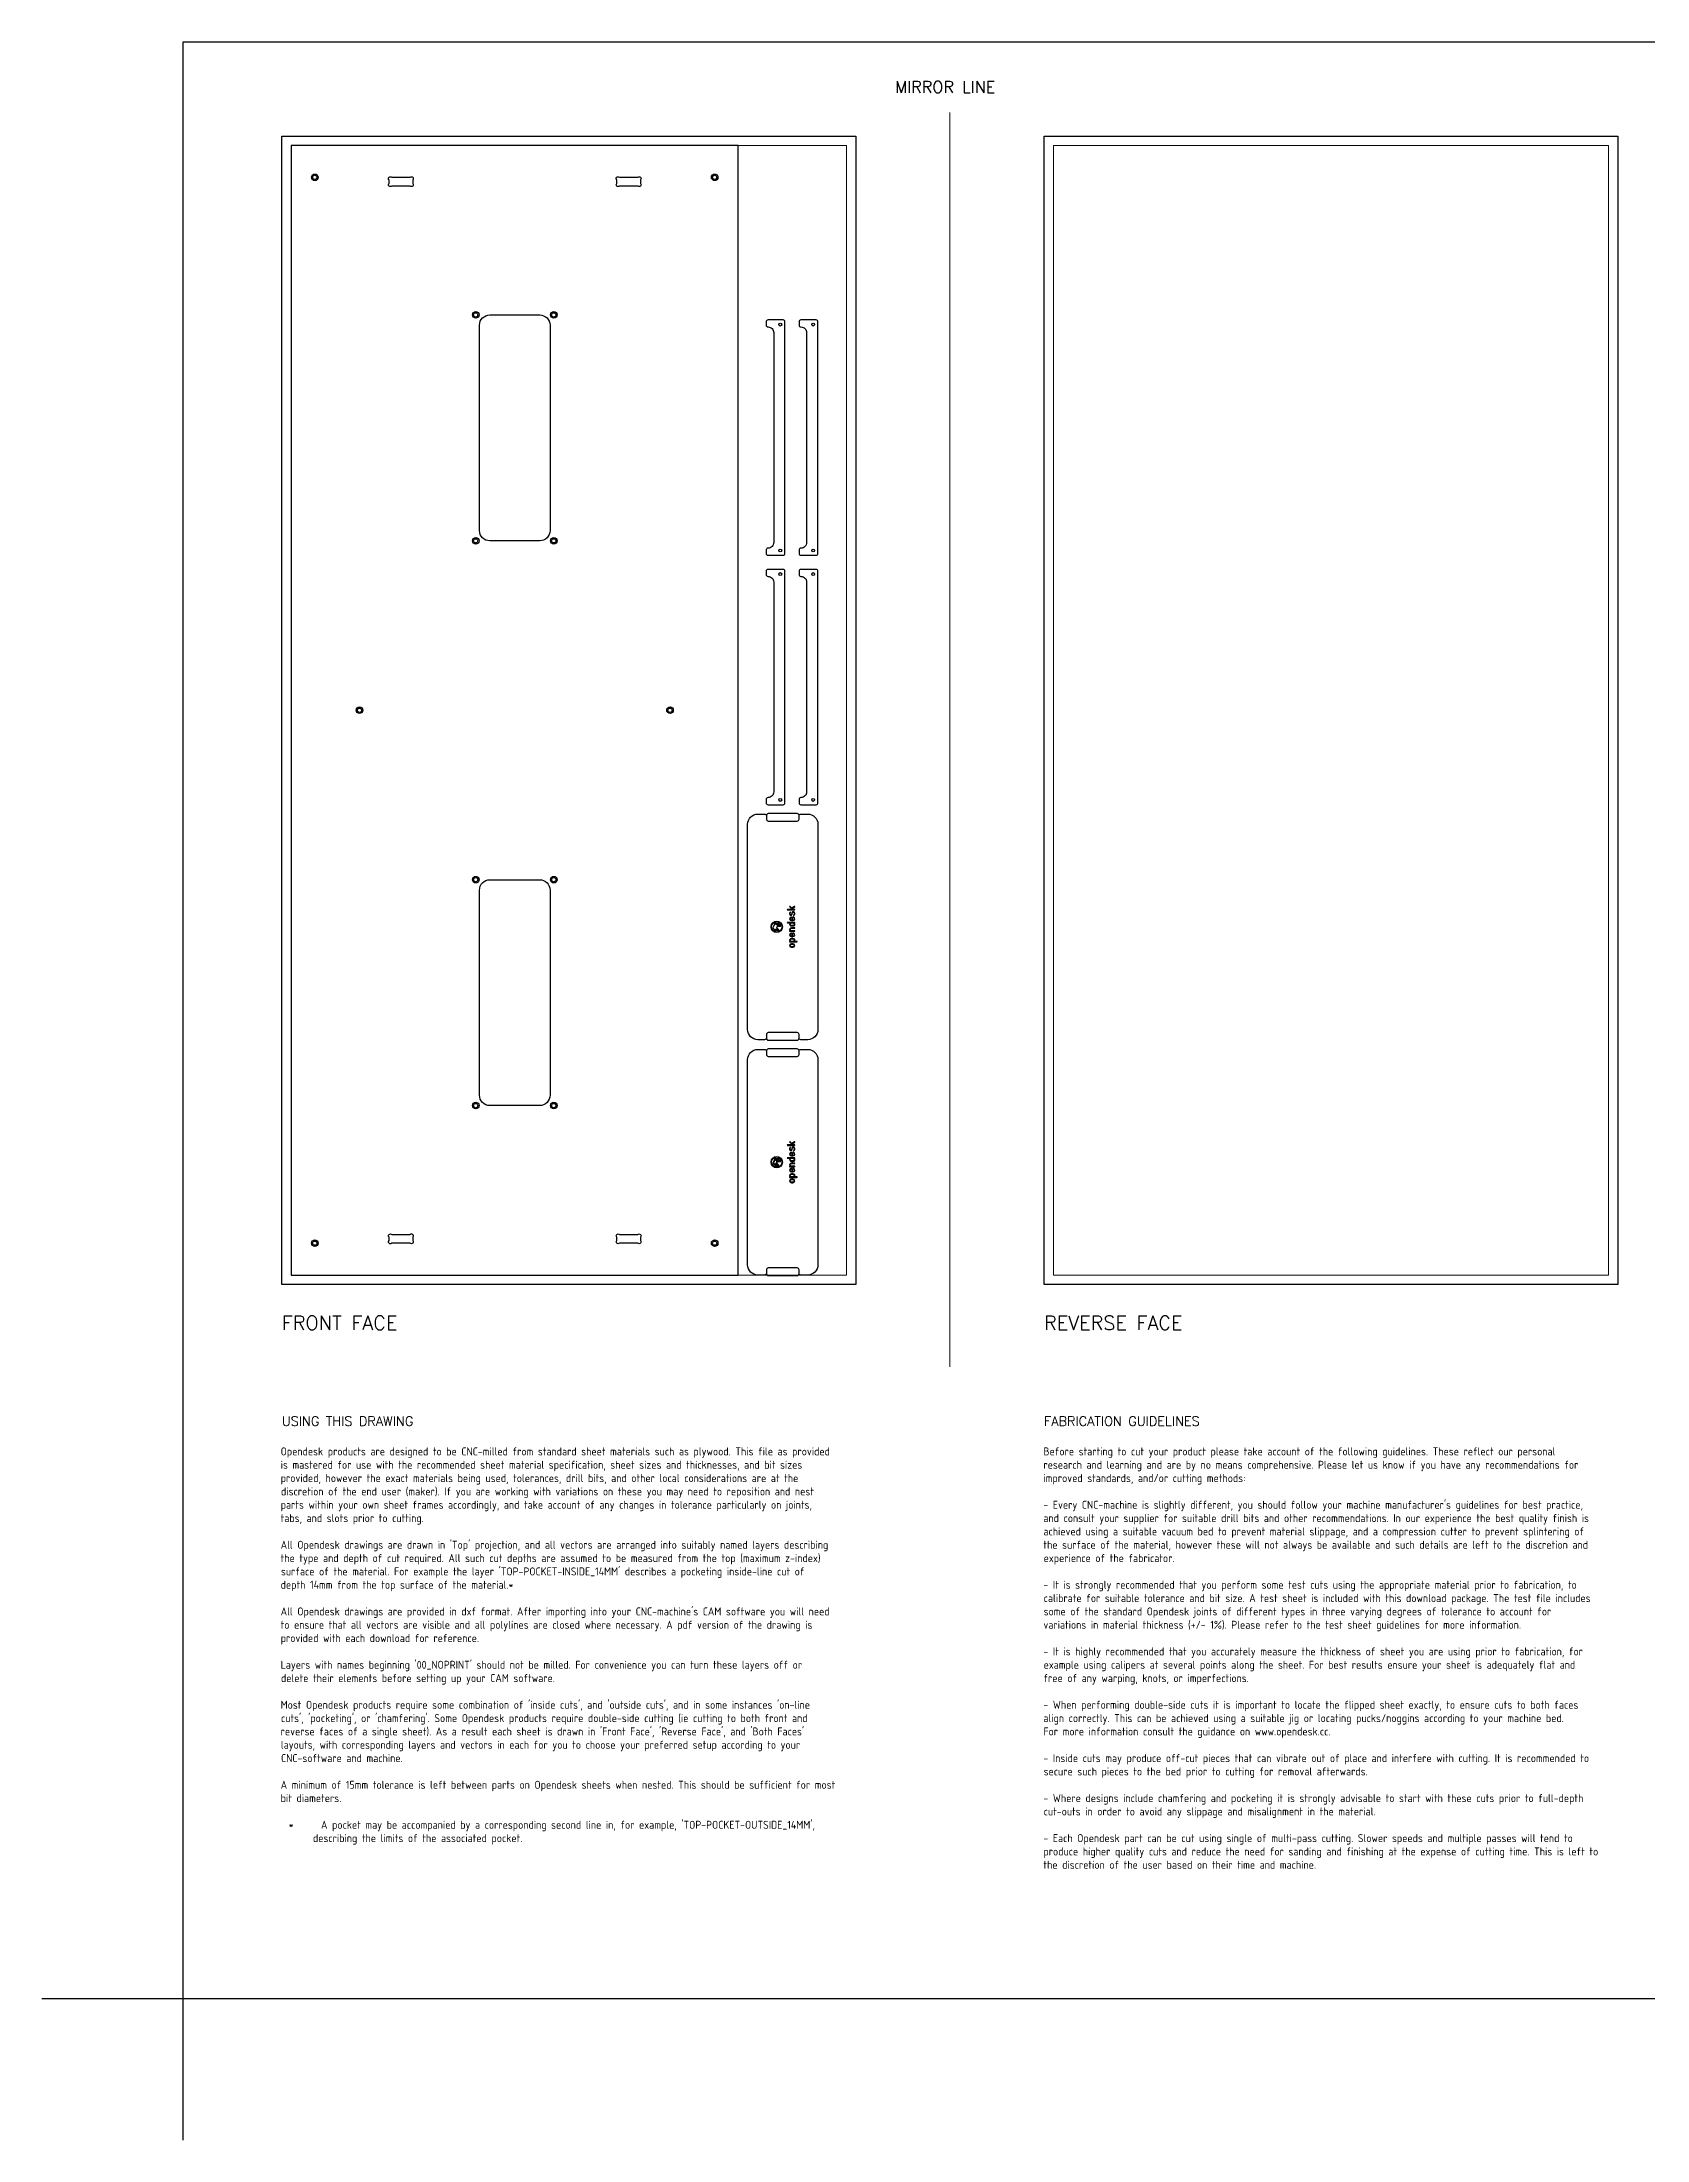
# Model space of a CAD drawing. Header units: millimetres. Extents: x -300 to 5880, y -300 to 4158.
# Drawn here: x -300 to 3112, y -300 to 4158 of the extents above; entities that cross this region are included whole.
import ezdxf
from ezdxf.enums import TextEntityAlignment as Align

# ---------------------------------------------------------------- set-up
doc = ezdxf.new("R2010")
doc.units = ezdxf.units.MM
doc.layers.add('00-NOPRINT_TEXT', color=7, linetype='Continuous', lineweight=25)
doc.layers.add('00_NOPRINT_TOLERANCE', color=7, linetype='Continuous', lineweight=5)
for name, color, linetype, lineweight, true_color in [('BOARD_$TH-NOMINAL', 3, 'Continuous', 30, 0x00ff00), ('TOP-CUT-INSIDE_18.000MM', 1, 'Continuous', 25, 0xff1c00), ('TOP-CUT-OUTSIDE_18.000MM', 220, 'Continuous', 25, 0xff00d1), ('TOP-HOLE-6.000MM-DIAM_18.000MM', 3, 'Continuous', 25, 0x00ff0c), ('TOP-HOLE-9.000MM-DIAM_14.000MM', 220, 'Continuous', 25, 0xff00c7), ('TOP-POCKET-INSIDE_12.000MM', 140, 'Continuous', 25, 0x00b1ff), ('TOP-POCKET-INSIDE_2.000MM', 110, 'Continuous', 25, 0x00ff94)]:
    doc.layers.add(name, color=color, linetype=linetype, lineweight=lineweight, true_color=true_color)
doc.layers.add('TOP-CHAMFER-ONLINE_14MM', color=66, linetype='Continuous', true_color=0x518017)
doc.layers.add('TOP-POCKET-INSIDE_01MM', color=3, linetype='Continuous', true_color=0x0eff00)
doc.styles.add('OD-ISOCP-17_240', font='isocp.shx')
doc.styles.add('OD-ISOCP-17_241', font='isocp.shx')
doc.styles.add('OD-ISOCP-17_242', font='isocp.shx')
doc.styles.add('OD-ISOCP-17_243', font='isocp.shx')
doc.styles.add('OD-ISOCP-17_244', font='isocp.shx')
doc.styles.add('OD-ISOCP-17_245', font='isocp.shx')
doc.styles.add('OD-ISOCP-17_246', font='isocp.shx')
doc.styles.add('OD-ISOCP-17_247', font='isocp.shx')
doc.styles.add('OD-ISOCP-17_248', font='isocp.shx')
doc.styles.add('OD-ISOCP-17_249', font='isocp.shx')
doc.styles.add('OD-ISOCP-17_250', font='isocp.shx')
doc.styles.add('OD-ISOCP-17_251', font='isocp.shx')
doc.styles.add('OD-ISOCP-17_252', font='isocp.shx')
doc.styles.add('OD-ISOCP-17_253', font='isocp.shx')
doc.styles.add('OD-ISOCP-17_254', font='isocp.shx')
doc.styles.add('OD-ISOCP-17_255', font='isocp.shx')
doc.styles.add('OD-ISOCP-17_256', font='isocp.shx')
doc.styles.add('OD-ISOCP-17_257', font='isocp.shx')
doc.styles.add('OD-ISOCP-17_258', font='isocp.shx')
doc.styles.add('OD-ISOCP-17_259', font='isocp.shx')
doc.styles.add('OD-ISOCP-17_260', font='isocp.shx')
doc.styles.add('OD-ISOCP-17_261', font='isocp.shx')
doc.styles.add('OD-ISOCP-17_262', font='isocp.shx')
doc.styles.add('OD-ISOCP-17_263', font='isocp.shx')
doc.styles.add('OD-ISOCP-17_264', font='isocp.shx')
doc.styles.add('OD-ISOCP-17_265', font='isocp.shx')
doc.styles.add('OD-ISOCP-17_266', font='isocp.shx')
doc.styles.add('OD-ISOCP-17_267', font='isocp.shx')
doc.styles.add('OD-ISOCP-17_268', font='isocp.shx')
doc.styles.add('OD-ISOCP-17_269', font='isocp.shx')
doc.styles.add('OD-ISOCP-17_270', font='isocp.shx')
doc.styles.add('OD-ISOCP-17_271', font='isocp.shx')
doc.styles.add('OD-ISOCP-17_272', font='isocp.shx')
doc.styles.add('OD-ISOCP-17_273', font='isocp.shx')
doc.styles.add('OD-ISOCP-17_274', font='isocp.shx')
doc.styles.add('OD-ISOCP-17_275', font='isocp.shx')
doc.styles.add('OD-ISOCP-17_276', font='isocp.shx')
doc.styles.add('OD-ISOCP-17_277', font='isocp.shx')
doc.styles.add('OD-ISOCP-17_278', font='isocp.shx')
doc.styles.add('OD-ISOCP-17_279', font='isocp.shx')
doc.styles.add('OD-ISOCP-17_280', font='isocp.shx')
doc.styles.add('OD-ISOCP-17_281', font='isocp.shx')
doc.styles.add('OD-ISOCP-17_282', font='isocp.shx')
doc.styles.add('OD-ISOCP-17_283', font='isocp.shx')
doc.styles.add('OD-ISOCP-17_284', font='isocp.shx')
doc.styles.add('OD-ISOCP-17_285', font='isocp.shx')
doc.styles.add('OD-ISOCP-17_286', font='isocp.shx')
doc.styles.add('OD-ISOCP-17_287', font='isocp.shx')
doc.styles.add('OD-ISOCP-17_288', font='isocp.shx')
doc.styles.add('OD-SIMPLEX-20_87', font='simplex.shx')
doc.styles.add('OD-SIMPLEX-20_88', font='simplex.shx')
doc.styles.add('OD-SIMPLEX-25_89', font='simplex.shx')
doc.styles.add('OD-SIMPLEX-30_88', font='simplex.shx')
doc.styles.add('OD-SIMPLEX-30_89', font='simplex.shx')

# ---------------------------------------------------------------- blocks, each defined once
blk = doc.blocks.new('Borders Opendesk_7')
at = {"layer": '00-NOPRINT_TEXT'}
for p, q in [((0, 4158), (5880, 4158)), ((0, 0), (0, 4158)), ((0, 0), (-300, 0)), ((0, -300), (0, 0)), ((5880, 0), (0, 0))]:
    blk.add_line(p, q, dxfattribs=at)
at = {"layer": '00_NOPRINT_TOLERANCE', "ltscale": 0.379043}
blk.add_line((1630, 1343.2), (1630, 4008), dxfattribs=at)
at = {"layer": '00_NOPRINT_TOLERANCE', "ltscale": 0.379202}
for p, q in [((210, 3958), (1430, 3958)), ((210, 1518), (210, 3958)), ((1430, 3958), (1430, 1518)), ((1830, 3958), (3050, 3958)), ((1830, 1518), (1830, 3958)), ((3050, 3958), (3050, 1518)), ((1430, 1518), (210, 1518)), ((3050, 1518), (1830, 1518))]:
    blk.add_line(p, q, dxfattribs=at)
at = {"layer": '00_NOPRINT_TOLERANCE', "ltscale": 0.380876}
for p, q in [((230, 3938), (1410, 3938)), ((1850, 3938), (3030, 3938)), ((1410, 1538), (230, 1538)), ((3030, 1538), (1850, 1538))]:
    blk.add_line(p, q, dxfattribs=at)
at = {"layer": '00_NOPRINT_TOLERANCE', "ltscale": 0.380023}
for p, q in [((230, 1538), (230, 3938)), ((1410, 3938), (1410, 1538)), ((1850, 1538), (1850, 3938)), ((3030, 3938), (3030, 1538))]:
    blk.add_line(p, q, dxfattribs=at)
at = {"layer": 'BOARD_$TH-NOMINAL'}
for p, q in [((210, 3958), (1430, 3958)), ((210, 1518), (210, 3958)), ((1430, 3958), (1430, 1518)), ((1830, 3958), (3050, 3958)), ((1830, 1518), (1830, 3958)), ((3050, 3958), (3050, 1518)), ((1430, 1518), (210, 1518)), ((3050, 1518), (1830, 1518))]:
    blk.add_line(p, q, dxfattribs=at)
at = {"layer": '00-NOPRINT_TEXT', "style": 'OD-SIMPLEX-25_89'}
blk.add_text('MIRROR LINE', height=25, dxfattribs=at).set_placement((1513.3, 4049.9))
at = {"layer": '00-NOPRINT_TEXT', "color": 7}
for s, height, style, p in [('FRONT FACE', 30, 'OD-SIMPLEX-30_89', (210, 1451.3)), ('REVERSE FACE', 30, 'OD-SIMPLEX-30_88', (1830, 1451.3)), ('USING THIS DRAWING', 20, 'OD-SIMPLEX-20_88', (210, 1237.4)), ('FABRICATION GUIDELINES', 20, 'OD-SIMPLEX-20_87', (1830, 1237.4))]:
    blk.add_text(s, height=height, dxfattribs=dict(at, style=style)).set_placement(p, align=Align.TOP_LEFT)
for s, style, p in [('Opendesk products are designed to be CNC-milled from standard sheet materials such as plywood. This file as provided', 'OD-ISOCP-17_265', (207.4, 1154.7)), ('Before starting to cut your product please take account of the following guidelines. These reflect our personal', 'OD-ISOCP-17_240', (1828.7, 1154.7)), ('is mastered for use with the recommended sheet material specification, sheet sizes and thicknesses, and bit sizes', 'OD-ISOCP-17_266', (207.4, 1126.3)), ('provided, however the exact materials being used, tolerances, drill bits, and other local considerations are at the', 'OD-ISOCP-17_267', (207.4, 1098)), ('research and learning and are by no means comprehensive. Please let us know if you have any recommendations for', 'OD-ISOCP-17_241', (1828.7, 1126.3)), ('improved standards, and/or cutting methods:', 'OD-ISOCP-17_242', (1828.7, 1098)), ('discretion of the end user (maker). If you are working with variations on these you may need to reposition and nest', 'OD-ISOCP-17_268', (208.1, 1069.7)), ('tabs, and slots prior to cutting.', 'OD-ISOCP-17_270', (207.4, 1013)), ('parts within your own sheet frames accordingly, and take account of any changes in tolerance particularly on joints,', 'OD-ISOCP-17_269', (207.4, 1041.3)), ("- Every CNC-machine is slightly different, you should follow your machine manufacturer's guidelines for best practice,", 'OD-ISOCP-17_243', (1828.7, 1041.3)), ('and consult your supplier for suitable drill bits and other recommendations. In our experience the best quality finish is', 'OD-ISOCP-17_244', (1828.7, 1013)), ('achieved using a suitable vacuum bed to prevent material slippage, and a compression cutter to prevent splintering of', 'OD-ISOCP-17_245', (1828.7, 984.7)), ('the type and depth of cut required. All such cut depths are assumed to be measured from the top (maximum z-index)', 'OD-ISOCP-17_272', (207.4, 928)), ("All Opendesk drawings are drawn in 'Top' projection, and all vectors are arranged into suitably named layers describing", 'OD-ISOCP-17_271', (207.4, 956.3)), ('the surface of the material, however these will not always be available and such details are left to the discretion and', 'OD-ISOCP-17_246', (1828.7, 956.3)), ('experience of the fabricator.', 'OD-ISOCP-17_247', (1829.2, 928)), ("surface of the material. For example the layer 'TOP-POCKET-INSIDE_14MM' describes a pocketing inside-line cut of", 'OD-ISOCP-17_273', (208, 899.7)), ('depth 14mm from the top surface of the material.*', 'OD-ISOCP-17_274', (207.4, 871.3)), ('- It is strongly recommended that you perform some test cuts using the appropriate material prior to fabrication, to', 'OD-ISOCP-17_248', (1828.7, 871.3)), ('calibrate for suitable tolerance and bit size. A test sheet is included with this download package. The test file includes', 'OD-ISOCP-17_249', (1829.3, 843)), ('to ensure that all vectors are visible and all polylines are closed where necessary. A pdf version of the drawing is', 'OD-ISOCP-17_276', (207.4, 786.3)), ("All Opendesk drawings are provided in dxf format. After importing into your CNC-machine's CAM software you will need", 'OD-ISOCP-17_275', (207.4, 814.7)), ('variations in material thickness (+/- 1%). Please refer to the test sheet guidelines for more information.', 'OD-ISOCP-17_251', (1828.7, 786.3)), ('some of the standard Opendesk joints of different types in three varying degrees of tolerance to account for', 'OD-ISOCP-17_250', (1829.2, 814.7)), ('provided with each download for reference.', 'OD-ISOCP-17_277', (207.4, 758)), ("Layers with names beginning '00_NOPRINT' should not be milled. For convenience you can turn these layers off or", 'OD-ISOCP-17_278', (207.4, 701.3)), ('- It is highly recommended that you accurately measure the thickness of sheet you are using prior to fabrication, for', 'OD-ISOCP-17_252', (1828.7, 729.7)), ('example using calipers at several points along the sheet. For best results ensure your sheet is adequately flat and', 'OD-ISOCP-17_253', (1829.2, 701.3)), ('delete their elements before setting up your CAM software.', 'OD-ISOCP-17_279', (208.1, 673)), ('free of any warping, knots, or imperfections.', 'OD-ISOCP-17_254', (1828.7, 673)), ("Most Opendesk products require some combination of 'inside cuts', and 'outside cuts', and in some instances 'on-line", 'OD-ISOCP-17_280', (207.4, 616.3)), ('- When performing double-side cuts it is important to locate the flipped sheet exactly, to ensure cuts to both faces', 'OD-ISOCP-17_255', (1828.7, 616.3)), ("reverse faces of a single sheet). As a result each sheet is drawn in 'Front Face', 'Reverse Face', and 'Both Faces'", 'OD-ISOCP-17_282', (207.4, 559.7)), ("cuts', 'pocketing', or 'chamfering'. Some Opendesk products require double-side cutting (ie cutting to both front and", 'OD-ISOCP-17_281', (208.1, 588)), ('align correctly. This can be achieved using a suitable jig or locating pucks/noggins according to your machine bed.', 'OD-ISOCP-17_256', (1828.7, 588)), ('layouts, with corresponding layers and vectors in each for you to choose your preferred setup according to your', 'OD-ISOCP-17_283', (207.8, 531.3)), ('For more information consult the guidance on www.opendesk.cc.', 'OD-ISOCP-17_257', (1828.7, 559.7)), ('CNC-software and machine.', 'OD-ISOCP-17_284', (208.2, 503)), ('- Inside cuts may produce off-cut pieces that can vibrate out of place and interfere with cutting. It is recommended to', 'OD-ISOCP-17_258', (1828.7, 503)), ('secure such pieces to the bed prior to cutting for removal afterwards.', 'OD-ISOCP-17_259', (1829.2, 474.7)), ('A minimum of 15mm tolerance is left between parts on Opendesk sheets when nested. This should be sufficient for most', 'OD-ISOCP-17_285', (207.4, 446.3)), ('bit diameters.', 'OD-ISOCP-17_286', (207.4, 418)), ('- Where designs include chamfering and pocketing it is strongly advisable to start with these cuts prior to full-depth', 'OD-ISOCP-17_260', (1828.7, 418)), ('cut-outs in order to avoid any slippage and misalignment in the material.', 'OD-ISOCP-17_261', (1829.3, 389.7)), ("*      A pocket may be accompanied by a corresponding second line in, for example, 'TOP-POCKET-OUTSIDE_14MM',", 'OD-ISOCP-17_287', (224.4, 361.3)), ('describing the limits of the associated pocket.', 'OD-ISOCP-17_288', (276.1, 333)), ('- Each Opendesk part can be cut using single of multi-pass cutting. Slower speeds and multiple passes will tend to', 'OD-ISOCP-17_262', (1828.7, 333)), ('produce higher quality cuts and reduce the need for sanding and finishing at the expense of cutting time. This is left to', 'OD-ISOCP-17_263', (1828.7, 304.7)), ('the discretion of the user based on their time and machine.', 'OD-ISOCP-17_264', (1828.7, 276.3))]:
    blk.add_text(s, height=17, dxfattribs=dict(at, style=style)).set_placement(p)

msp = doc.modelspace()

# ---------------------------------------------------------------- linework, layer by layer
at = {"layer": 'TOP-CHAMFER-ONLINE_14MM'}
msp.add_lwpolyline([(230, 1538), (1180, 1538), (1180, 3938), (230, 3938)], close=True, dxfattribs=at)
for points in [[(1309.4, 2514.4, 0.414214), (1305.4, 2518.4), (1244, 2518.4, 0.414214), (1240, 2514.4), (1240, 2513.4), (1240, 2506.4, 0.414214), (1244, 2502.4), (1305.4, 2502.4, 0.414214), (1309.4, 2506.4), (1309.4, 2513.4)], [(1309.4, 2049, 0.414214), (1305.4, 2053), (1244, 2053, 0.414214), (1240, 2049), (1240, 2048), (1240, 2041, 0.414214), (1244, 2037), (1305.4, 2037, 0.414214), (1309.4, 2041), (1309.4, 2048)], [(1309.4, 2014.4, 0.414214), (1305.4, 2018.4), (1244, 2018.4, 0.414214), (1240, 2014.4), (1240, 2013.4), (1240, 2006.4, 0.414214), (1244, 2002.4), (1305.4, 2002.4, 0.414214), (1309.4, 2006.4), (1309.4, 2013.4)], [(1309.4, 1549, 0.414214), (1305.4, 1553), (1244, 1553, 0.414214), (1240, 1549), (1240, 1548), (1240, 1541, 0.414214), (1244, 1537), (1305.4, 1537, 0.414214), (1309.4, 1541), (1309.4, 1548)]]:
    msp.add_lwpolyline(points, format="xyb", close=True, dxfattribs=at)
at = {"layer": 'TOP-CUT-INSIDE_18.000MM'}
for points in [[(780, 3120, -0.414214), (758, 3098), (652, 3098, -0.414214), (630, 3120), (630, 3556, -0.414214), (652, 3578), (758, 3578, -0.414214), (780, 3556)], [(630, 1920), (630, 2356, -0.414214), (652, 2378), (758, 2378, -0.414214), (780, 2356), (780, 1920, -0.414214), (758, 1898), (652, 1898, -0.414214)]]:
    msp.add_lwpolyline(points, format="xyb", close=True, dxfattribs=at)
at = {"layer": 'TOP-CUT-OUTSIDE_18.000MM'}
msp.add_lwpolyline([(230, 1538), (1180, 1538), (1180, 3938), (230, 3938)], close=True, dxfattribs=at)
for points in [[(1239.4, 3071.4, 0.414214), (1243.4, 3067.4), (1275.4, 3067.4, 0.414214), (1279.4, 3071.4), (1279.4, 3563.4, 0.414214), (1275.4, 3567.4), (1243.4, 3567.4, 0.414214), (1239.4, 3563.4), (1239.4, 3556.4, 0.414214), (1243.4, 3552.4, -0.414214), (1255.4, 3540.4), (1255.4, 3094.4, -0.414214), (1243.4, 3082.4, 0.414214), (1239.4, 3078.4)], [(1309.4, 3071.4, 0.414214), (1313.4, 3067.4), (1345.4, 3067.4, 0.414214), (1349.4, 3071.4), (1349.4, 3563.4, 0.414214), (1345.4, 3567.4), (1313.4, 3567.4, 0.414214), (1309.4, 3563.4), (1309.4, 3556.4, 0.414214), (1313.4, 3552.4, -0.414214), (1325.4, 3540.4), (1325.4, 3094.4, -0.414214), (1313.4, 3082.4, 0.414214), (1309.4, 3078.4)], [(1239.4, 2541.4, 0.414214), (1243.4, 2537.4), (1275.4, 2537.4, 0.414214), (1279.4, 2541.4), (1279.4, 3033.4, 0.414214), (1275.4, 3037.4), (1243.4, 3037.4, 0.414214), (1239.4, 3033.4), (1239.4, 3026.4, 0.414214), (1243.4, 3022.4, -0.414214), (1255.4, 3010.4), (1255.4, 2564.4, -0.414214), (1243.4, 2552.4, 0.414214), (1239.4, 2548.4)], [(1309.4, 2541.4, 0.414214), (1313.4, 2537.4), (1345.4, 2537.4, 0.414214), (1349.4, 2541.4), (1349.4, 3033.4, 0.414214), (1345.4, 3037.4), (1313.4, 3037.4, 0.414214), (1309.4, 3033.4), (1309.4, 3026.4, 0.414214), (1313.4, 3022.4, -0.414214), (1325.4, 3010.4), (1325.4, 2564.4, -0.414214), (1313.4, 2552.4, 0.414214), (1309.4, 2548.4)], [(1240, 2049), (1240, 2042, -0.414214), (1236, 2038), (1221.7, 2038, -0.414214), (1200, 2059.7), (1200, 2495.7, -0.414214), (1221.7, 2517.4), (1236, 2517.4, -0.414214), (1240, 2513.4), (1240, 2506.4, 0.414214), (1244, 2502.4), (1305.4, 2502.4, 0.414214), (1309.4, 2506.4), (1309.4, 2513.4, -0.414214), (1313.4, 2517.4), (1327.7, 2517.4, -0.414214), (1349.4, 2495.7), (1349.4, 2059.7, -0.414214), (1327.7, 2038), (1313.4, 2038, -0.414214), (1309.4, 2042), (1309.4, 2049, 0.414214), (1305.4, 2053), (1244, 2053, 0.414214)], [(1240, 1549), (1240, 1542, -0.414214), (1236, 1538), (1221.7, 1538, -0.414214), (1200, 1559.7), (1200, 1995.7, -0.414214), (1221.7, 2017.4), (1236, 2017.4, -0.414214), (1240, 2013.4), (1240, 2006.4, 0.414214), (1244, 2002.4), (1305.4, 2002.4, 0.414214), (1309.4, 2006.4), (1309.4, 2013.4, -0.414214), (1313.4, 2017.4), (1327.7, 2017.4, -0.414214), (1349.4, 1995.7), (1349.4, 1559.7, -0.414214), (1327.7, 1538), (1313.4, 1538, -0.414214), (1309.4, 1542), (1309.4, 1549, 0.414214), (1305.4, 1553), (1244, 1553, 0.414214)]]:
    msp.add_lwpolyline(points, format="xyb", close=True, dxfattribs=at)
at = {"layer": 'TOP-HOLE-6.000MM-DIAM_18.000MM'}
for centre in [(1269.4, 3557.4), (1339.4, 3557.4), (1269.4, 3077.4), (1339.4, 3077.4), (1269.4, 3027.4), (1339.4, 3027.4), (1269.4, 2547.4), (1339.4, 2547.4)]:
    msp.add_circle(centre, 3, dxfattribs=at)
at = {"layer": 'TOP-HOLE-9.000MM-DIAM_14.000MM'}
for centre in [(280, 3870.4), (1130, 3870.4), (622, 3578), (788, 3578), (622, 3098), (788, 3098), (375, 2738), (1035, 2738), (622, 2378), (788, 2378), (622, 1898), (788, 1898), (280, 1605.6), (1130, 1605.6)]:
    msp.add_circle(centre, 4.5, dxfattribs=at)
at = {"layer": 'TOP-POCKET-INSIDE_01MM'}
for points in [[(1294.4, 2317), (1300, 2320.4, 1), (1299.5, 2321.2), (1293.6, 2317.7), (1290.2, 2321.2, 1), (1289.5, 2320.4), (1295.3, 2314.6), (1284.8, 2314.6, 1), (1284.8, 2313.6), (1299.7, 2313.6, 1), (1299.7, 2314.6), (1296.7, 2314.6)], [(1284.8, 2287.3, 1), (1284.8, 2286.3), (1290.5, 2286.3, 0.685082), (1293.1, 2279.6), (1296.4, 2279.6, 0.685082), (1299, 2286.3), (1299.7, 2286.3, 1), (1299.7, 2287.3)], [(1289.4, 2307.6, 0.064559), (1289.2, 2305.9, 0.071132), (1289.4, 2304.4, 0.090234), (1290, 2303.3, 0.159121), (1291.2, 2302.5, 0.074032), (1291.8, 2302.4, 0.087909), (1292.8, 2302.6, 0.072827), (1293.3, 2302.9, 0.026999), (1293.5, 2303, 0.07539), (1294, 2303.7, 0.04766), (1294.4, 2304.4, 0.024337), (1294.6, 2305.2, 0.005409), (1294.7, 2305.7), (1294.8, 2306.3, -0.01299), (1295, 2307.1, -0.049524), (1295.4, 2308, -0.156256), (1296.1, 2308.7, -0.067816), (1296.5, 2308.9, -0.049082), (1297, 2308.9, -0.165476), (1298.1, 2308.5, -0.046686), (1298.4, 2308.3, -0.040416), (1298.7, 2308, -0.053828), (1299, 2307.3, -0.026304), (1299.1, 2306.9, -0.061667), (1299.2, 2305.9, -0.057744), (1299.1, 2304.9, -0.20065), (1297.6, 2302.8, 1), (1298.1, 2301.9, 0.20065), (1300.1, 2304.6, 0.057744), (1300.2, 2305.9, 0.061667), (1300.1, 2307.2, 0.026304), (1299.9, 2307.7, 0.053828), (1299.5, 2308.5, 0.040416), (1299.2, 2308.9, 0.046686), (1298.8, 2309.3, 0.165476), (1297, 2309.9, 0.049082), (1296.3, 2309.8, 0.068873), (1295.6, 2309.6, 0.157364), (1294.5, 2308.4, 0.049524), (1294, 2307.3, 0.01299), (1293.9, 2306.5), (1293.7, 2305.9, -0.005409), (1293.6, 2305.5, -0.024337), (1293.4, 2304.7, -0.04766), (1293.2, 2304.2, -0.07539), (1292.8, 2303.8, -0.026999), (1292.7, 2303.7, -0.072827), (1292.4, 2303.5, -0.087909), (1291.8, 2303.4, -0.074032), (1291.5, 2303.4, -0.159121), (1290.8, 2303.9, -0.090234), (1290.4, 2304.7, -0.071132), (1290.2, 2305.9, -0.064559), (1290.4, 2307.3, -0.112575), (1291, 2308.4, 1), (1290.2, 2309.1, 0.112575)], [(1293.1, 2298.6, 1), (1293.1, 2291), (1296.4, 2291, 0.833525), (1297.7, 2298.4, 1), (1297.4, 2297.5, -0.833525), (1296.4, 2292), (1295.2, 2292), (1295.2, 2298.1, 0.414214), (1294.7, 2298.6)], [(1293.1, 2276, 0.685082), (1290.5, 2269.3), (1289.7, 2269.3, 1), (1289.7, 2268.3), (1299.7, 2268.3, 1), (1299.7, 2269.3), (1293.1, 2269.3, -1), (1293.1, 2275), (1299.7, 2275, 1), (1299.7, 2276)], [(1294.2, 2292), (1293.1, 2292, -1), (1293.1, 2297.6), (1294.2, 2297.6)], [(1296.4, 2286.3, -1), (1296.4, 2280.6), (1293.1, 2280.6, -1), (1293.1, 2286.3)], [(1293.1, 2264.6, 1), (1293.1, 2257), (1296.4, 2257, 0.833525), (1297.7, 2264.4, 1), (1297.4, 2263.5, -0.833525), (1296.4, 2258), (1295.2, 2258), (1295.2, 2264.1, 0.414214), (1294.7, 2264.6)], [(1293.1, 2253.3, 0.685082), (1290.5, 2246.6), (1289.7, 2246.6, 1), (1289.7, 2245.6), (1304.6, 2245.6, 1), (1304.6, 2246.6), (1299, 2246.6, 0.685082), (1296.4, 2253.3)], [(1293.1, 2242, 1), (1293.1, 2234.3), (1296.4, 2234.3, 1), (1296.4, 2242)], [(1294.2, 2263.6), (1294.2, 2258), (1293.1, 2258, -1), (1293.1, 2263.6)], [(1296.4, 2252.3, -1), (1296.4, 2246.6), (1293.1, 2246.6, -1), (1293.1, 2252.3)], [(1296.4, 2241, -1), (1296.4, 2235.3), (1293.1, 2235.3, -1), (1293.1, 2241)], [(1294.4, 1816.9), (1300, 1820.3, 1), (1299.5, 1821.1), (1293.6, 1817.6), (1290.2, 1821.1, 1), (1289.5, 1820.3), (1295.3, 1814.5), (1284.8, 1814.5, 1), (1284.8, 1813.5), (1299.7, 1813.5, 1), (1299.7, 1814.5), (1296.7, 1814.5)], [(1284.8, 1787.2, 1), (1284.8, 1786.2), (1290.5, 1786.2, 0.685082), (1293.1, 1779.5), (1296.4, 1779.5, 0.685082), (1299, 1786.2), (1299.7, 1786.2, 1), (1299.7, 1787.2)], [(1289.4, 1807.5, 0.064559), (1289.2, 1805.8, 0.071132), (1289.4, 1804.3, 0.090234), (1290, 1803.2, 0.159121), (1291.2, 1802.4, 0.074032), (1291.8, 1802.3, 0.087909), (1292.8, 1802.5, 0.072827), (1293.3, 1802.8, 0.026999), (1293.5, 1802.9, 0.07539), (1294, 1803.6, 0.04766), (1294.4, 1804.3, 0.024337), (1294.6, 1805.1, 0.005409), (1294.7, 1805.6), (1294.8, 1806.2, -0.01299), (1295, 1807, -0.049524), (1295.4, 1807.9, -0.156256), (1296.1, 1808.6, -0.067816), (1296.5, 1808.8, -0.049082), (1297, 1808.8, -0.165476), (1298.1, 1808.4, -0.046686), (1298.4, 1808.2, -0.040416), (1298.7, 1807.9, -0.053828), (1299, 1807.2, -0.026304), (1299.1, 1806.8, -0.061667), (1299.2, 1805.8, -0.057744), (1299.1, 1804.8, -0.20065), (1297.6, 1802.7, 1), (1298.1, 1801.8, 0.20065), (1300.1, 1804.5, 0.057744), (1300.2, 1805.8, 0.061667), (1300.1, 1807.1, 0.026304), (1299.9, 1807.6, 0.053828), (1299.5, 1808.4, 0.040416), (1299.2, 1808.8, 0.046686), (1298.8, 1809.2, 0.165476), (1297, 1809.8, 0.049082), (1296.3, 1809.7, 0.068873), (1295.6, 1809.5, 0.157364), (1294.5, 1808.3, 0.049524), (1294, 1807.2, 0.01299), (1293.9, 1806.4), (1293.7, 1805.8, -0.005409), (1293.6, 1805.4, -0.024337), (1293.4, 1804.6, -0.04766), (1293.2, 1804.1, -0.07539), (1292.8, 1803.7, -0.026999), (1292.7, 1803.6, -0.072827), (1292.4, 1803.4, -0.087909), (1291.8, 1803.3, -0.074032), (1291.5, 1803.3, -0.159121), (1290.8, 1803.8, -0.090234), (1290.4, 1804.6, -0.071132), (1290.2, 1805.8, -0.064559), (1290.4, 1807.2, -0.112575), (1291, 1808.3, 1), (1290.2, 1809, 0.112575)], [(1293.1, 1798.5, 1), (1293.1, 1790.9), (1296.4, 1790.9, 0.833525), (1297.7, 1798.3, 1), (1297.4, 1797.4, -0.833525), (1296.4, 1791.9), (1295.2, 1791.9), (1295.2, 1798, 0.414214), (1294.7, 1798.5)], [(1294.2, 1791.9), (1293.1, 1791.9, -1), (1293.1, 1797.5), (1294.2, 1797.5)], [(1296.4, 1786.2, -1), (1296.4, 1780.5), (1293.1, 1780.5, -1), (1293.1, 1786.2)], [(1293.1, 1775.9, 0.685082), (1290.5, 1769.2), (1289.7, 1769.2, 1), (1289.7, 1768.2), (1299.7, 1768.2, 1), (1299.7, 1769.2), (1293.1, 1769.2, -1), (1293.1, 1774.9), (1299.7, 1774.9, 1), (1299.7, 1775.9)], [(1293.1, 1764.5, 1), (1293.1, 1756.9), (1296.4, 1756.9, 0.833525), (1297.7, 1764.3, 1), (1297.4, 1763.4, -0.833525), (1296.4, 1757.9), (1295.2, 1757.9), (1295.2, 1764, 0.414214), (1294.7, 1764.5)], [(1293.1, 1753.2, 0.685082), (1290.5, 1746.5), (1289.7, 1746.5, 1), (1289.7, 1745.5), (1304.6, 1745.5, 1), (1304.6, 1746.5), (1299, 1746.5, 0.685082), (1296.4, 1753.2)], [(1293.1, 1741.9, 1), (1293.1, 1734.2), (1296.4, 1734.2, 1), (1296.4, 1741.9)], [(1294.2, 1763.5), (1294.2, 1757.9), (1293.1, 1757.9, -1), (1293.1, 1763.5)], [(1296.4, 1752.2, -1), (1296.4, 1746.5), (1293.1, 1746.5, -1), (1293.1, 1752.2)], [(1296.4, 1740.9, -1), (1296.4, 1735.2), (1293.1, 1735.2, -1), (1293.1, 1740.9)]]:
    msp.add_lwpolyline(points, format="xyb", close=True, dxfattribs=at)
for points in [[(1257.8, 2285.1), (1257.5, 2284.8), (1253.8, 2275.7), (1253.8, 2275.6), (1253.8, 2275.3), (1253.9, 2275.1), (1254, 2275), (1258.9, 2270.5), (1259.3, 2270.4), (1266, 2270.4), (1266.6, 2270.8), (1266.4, 2271.4), (1261.8, 2275.6), (1263.3, 2279.5), (1269.7, 2279.5), (1270.2, 2279.9), (1270.3, 2280.1), (1270.1, 2280.5), (1265.1, 2285), (1265, 2285.1), (1265, 2285.1), (1265, 2285.1), (1264.7, 2285.1), (1258, 2285.1), (1257.9, 2285.1)], [(1264.5, 2284), (1268.2, 2280.6), (1263.2, 2280.6), (1259.5, 2284)], [(1264.5, 2271.5), (1260.1, 2271.5), (1261.3, 2274.5)], [(1257.8, 1785), (1257.5, 1784.7), (1253.8, 1775.6), (1253.8, 1775.5), (1253.8, 1775.2), (1253.9, 1775), (1254, 1774.9), (1258.9, 1770.4), (1259.3, 1770.3), (1266, 1770.3), (1266.6, 1770.7), (1266.4, 1771.3), (1261.8, 1775.5), (1263.3, 1779.4), (1269.7, 1779.4), (1270.2, 1779.8), (1270.3, 1780), (1270.1, 1780.4), (1265.1, 1784.9), (1265, 1785), (1265, 1785), (1265, 1785), (1264.7, 1785), (1258, 1785), (1257.9, 1785)], [(1262.3, 1779.8), (1259.1, 1771.8), (1255, 1775.5), (1258.2, 1783.5)], [(1264.5, 1783.9), (1268.2, 1780.5), (1263.2, 1780.5), (1259.5, 1783.9)], [(1264.5, 1771.4), (1260.1, 1771.4), (1261.3, 1774.4)]]:
    msp.add_lwpolyline(points, close=True, dxfattribs=at)
for centre, radius in [((1261.9, 2277.8), 12.1), ((1261.9, 2277.8), 11.1), ((1261.9, 1777.7), 12.1), ((1261.9, 1777.7), 11.1)]:
    msp.add_circle(centre, radius, dxfattribs=at)
at = {"layer": 'TOP-POCKET-INSIDE_12.000MM'}
for points in [[(437.8, 3857.5), (437.8, 3864.7, -1), (443.5, 3870.4), (482.5, 3870.4, -1), (488.2, 3864.7), (488.2, 3857.5, -1), (482.5, 3851.8), (443.5, 3851.8, -1)], [(966.5, 3870.4, -1), (972.2, 3864.7), (972.2, 3857.5, -1), (966.5, 3851.8), (927.5, 3851.8, -1), (921.8, 3857.5), (921.8, 3864.7, -1), (927.5, 3870.4)], [(921.8, 1611.3), (921.8, 1618.5, -1), (927.5, 1624.2), (966.5, 1624.2, -1), (972.2, 1618.5), (972.2, 1611.3, -1), (966.5, 1605.6), (927.5, 1605.6, -1)]]:
    msp.add_lwpolyline(points, format="xyb", close=True, dxfattribs=at)
msp.add_lwpolyline([(488.2, 1618.5), (488.2, 1611.3, -1), (482.5, 1605.6), (443.5, 1605.6, -1), (437.8, 1611.3), (437.8, 1618.5, -1), (443.5, 1624.2), (482.5, 1624.2, -1), (488.2, 1618.5)], format="xyb", dxfattribs=at)
at = {"layer": 'TOP-POCKET-INSIDE_2.000MM'}
for centre in [(280, 3870.4), (1130, 3870.4), (622, 3578), (788, 3578), (622, 3098), (788, 3098), (375, 2738), (1035, 2738), (622, 2378), (788, 2378), (622, 1898), (788, 1898), (280, 1605.6), (1130, 1605.6)]:
    msp.add_circle(centre, 7, dxfattribs=at)

# ---------------------------------------------------------------- block references
msp.add_blockref('Borders Opendesk_7', (0, 0))

doc.saveas('drawing.dxf')
